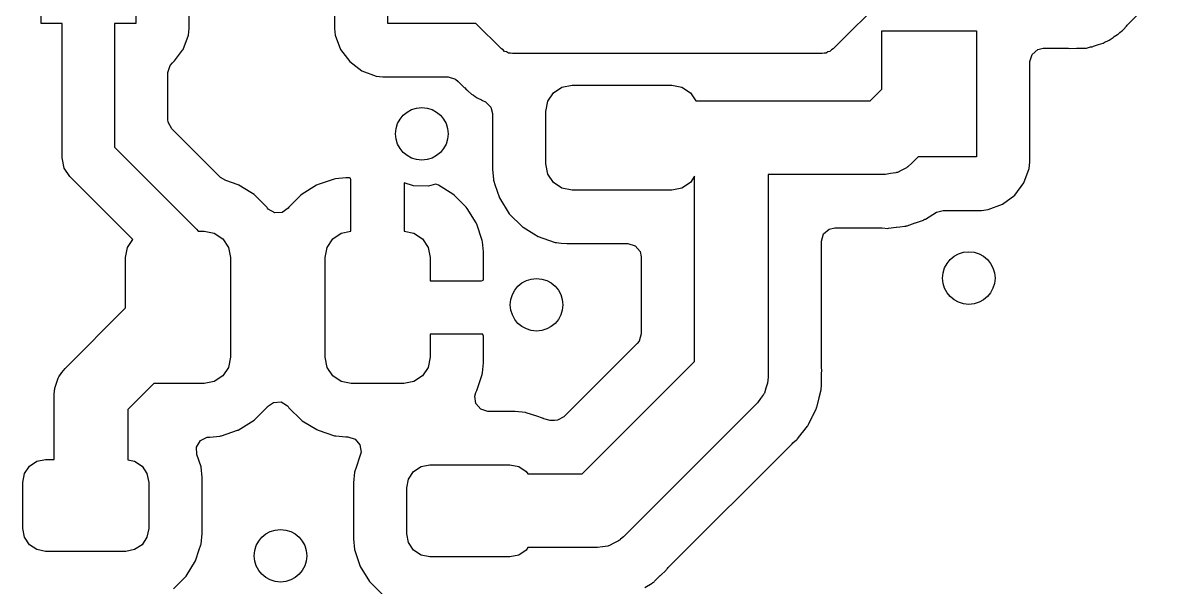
# Model space of a CAD drawing. Extents: x 108 to 192, y -153 to -46.
# Drawn here: x 111.01 to 121.82, y -107.72 to -102.35 of the extents above; entities that cross this region are included whole.
import ezdxf

# ---------------------------------------------------------------- set-up
doc = ezdxf.new("R2010")
doc.units = 0
doc.layers.add('BLACK', color=7, linetype='CONTINUOUS')

msp = doc.modelspace()

# ---------------------------------------------------------------- linework, layer by layer
at = {"layer": 'BLACK', "linetype": 'CONTINUOUS'}
for p, q in [((112.084, -101.152), (112.084, -102.352)), ((112.593, -102.401), (112.593, -101.104)), ((113.975, -101.104), (113.975, -102.401)), ((114.484, -102.352), (114.484, -101.152)), ((111.184, -102.352), (111.184, -101.415)), ((119.239, -102.08), (118.724, -102.595)), ((121.523, -102.37), (121.819, -102.073)), ((111.383, -102.352), (111.184, -102.352)), ((111.383, -103.632), (111.383, -102.352)), ((112.084, -102.352), (111.883, -102.352)), ((111.883, -102.352), (111.883, -103.528)), ((115.322, -102.352), (114.484, -102.352)), ((115.565, -102.595), (115.322, -102.352)), ((121.485, -102.414), (121.515, -102.378)), ((121.515, -102.378), (121.523, -102.37)), ((112.535, -102.599), (112.586, -102.463)), ((112.586, -102.463), (112.593, -102.401)), ((113.975, -102.401), (113.982, -102.463)), ((113.982, -102.463), (114.033, -102.599)), ((119.188, -102.977), (119.188, -102.422)), ((119.188, -102.422), (120.088, -102.422)), ((120.088, -102.422), (120.088, -103.622)), ((121.351, -102.512), (121.388, -102.485)), ((121.388, -102.485), (121.398, -102.478)), ((121.398, -102.478), (121.431, -102.459)), ((121.431, -102.459), (121.438, -102.455)), ((121.431, -102.459), (121.431, -102.459)), ((121.438, -102.455), (121.453, -102.439)), ((121.453, -102.439), (121.468, -102.427)), ((121.468, -102.427), (121.479, -102.419)), ((121.479, -102.419), (121.485, -102.414)), ((115.582, -102.605), (115.565, -102.595)), ((118.724, -102.595), (118.707, -102.605)), ((120.671, -102.6), (120.723, -102.589)), ((120.723, -102.589), (120.949, -102.589)), ((120.949, -102.589), (120.961, -102.589)), ((120.961, -102.589), (120.961, -102.589)), ((120.961, -102.589), (120.969, -102.591)), ((120.969, -102.591), (121.039, -102.589)), ((121.039, -102.589), (121.043, -102.589)), ((121.043, -102.589), (121.072, -102.589)), ((121.072, -102.589), (121.077, -102.588)), ((121.077, -102.588), (121.089, -102.587)), ((121.089, -102.587), (121.135, -102.586)), ((121.135, -102.586), (121.155, -102.58)), ((121.155, -102.58), (121.175, -102.576)), ((121.175, -102.576), (121.182, -102.575)), ((121.182, -102.575), (121.188, -102.574)), ((121.188, -102.574), (121.196, -102.573)), ((121.188, -102.574), (121.188, -102.574)), ((121.196, -102.573), (121.203, -102.57)), ((121.203, -102.57), (121.239, -102.556)), ((121.203, -102.57), (121.203, -102.57)), ((121.239, -102.556), (121.25, -102.552)), ((121.25, -102.552), (121.295, -102.539)), ((121.295, -102.539), (121.313, -102.528)), ((121.313, -102.528), (121.331, -102.52)), ((121.331, -102.52), (121.351, -102.512)), ((112.453, -102.708), (112.529, -102.606)), ((112.529, -102.606), (112.535, -102.599)), ((114.033, -102.599), (114.121, -102.716)), ((115.596, -102.619), (115.582, -102.605)), ((115.615, -102.624), (115.596, -102.619)), ((115.632, -102.634), (115.615, -102.624)), ((115.652, -102.634), (115.632, -102.634)), ((115.671, -102.639), (115.652, -102.634)), ((118.618, -102.639), (115.671, -102.639)), ((118.637, -102.634), (118.618, -102.639)), ((118.657, -102.634), (118.637, -102.634)), ((118.674, -102.624), (118.657, -102.634)), ((118.693, -102.619), (118.674, -102.624)), ((118.707, -102.605), (118.693, -102.619)), ((120.597, -102.715), (120.617, -102.647)), ((120.617, -102.647), (120.671, -102.6)), ((112.391, -102.82), (112.412, -102.752)), ((112.412, -102.752), (112.434, -102.728)), ((112.434, -102.727), (112.44, -102.721)), ((112.434, -102.728), (112.434, -102.727)), ((112.44, -102.721), (112.447, -102.716)), ((112.447, -102.716), (112.453, -102.708)), ((112.453, -102.708), (112.453, -102.708)), ((114.121, -102.716), (114.237, -102.803)), ((114.237, -102.803), (114.374, -102.854)), ((120.597, -103.671), (120.597, -102.715)), ((112.391, -103.266), (112.391, -102.82)), ((114.374, -102.854), (114.436, -102.861)), ((114.436, -102.861), (115.059, -102.861)), ((115.059, -102.861), (115.127, -102.881)), ((115.127, -102.881), (115.155, -102.906)), ((115.155, -102.906), (115.159, -102.912)), ((115.159, -102.912), (115.165, -102.918)), ((115.165, -102.918), (115.165, -102.918)), ((115.165, -102.918), (115.211, -102.961)), ((115.211, -102.961), (115.214, -102.963)), ((115.214, -102.963), (115.234, -102.984)), ((115.234, -102.984), (115.238, -102.987)), ((115.238, -102.987), (115.247, -102.994)), ((115.247, -102.994), (115.28, -103.026)), ((115.28, -103.026), (115.287, -103.03)), ((116.007, -103.093), (116.061, -103.012)), ((116.061, -103.012), (116.142, -102.958)), ((116.142, -102.958), (116.238, -102.939)), ((116.238, -102.939), (117.188, -102.939)), ((117.188, -102.939), (117.284, -102.958)), ((117.284, -102.958), (117.365, -103.012)), ((117.365, -103.012), (117.416, -103.089)), ((119.077, -103.089), (119.188, -102.977)), ((115.287, -103.03), (115.287, -103.03)), ((115.287, -103.03), (115.299, -103.036)), ((115.299, -103.036), (115.316, -103.047)), ((115.316, -103.047), (115.326, -103.055)), ((115.326, -103.055), (115.333, -103.06)), ((115.333, -103.06), (115.34, -103.063)), ((115.34, -103.063), (115.34, -103.063)), ((115.34, -103.063), (115.375, -103.079)), ((115.375, -103.079), (115.386, -103.084)), ((115.386, -103.084), (115.414, -103.099)), ((115.414, -103.099), (115.464, -103.15)), ((115.988, -103.189), (116.007, -103.093)), ((117.416, -103.089), (119.077, -103.089)), ((115.464, -103.15), (115.48, -103.21)), ((115.48, -103.21), (115.48, -103.739)), ((115.988, -103.689), (115.988, -103.189)), ((112.394, -103.292), (112.391, -103.266)), ((112.428, -103.355), (112.394, -103.292)), ((112.891, -103.817), (112.428, -103.355)), ((111.883, -103.528), (112.663, -104.309)), ((111.402, -103.728), (111.383, -103.632)), ((119.533, -103.622), (119.469, -103.686)), ((120.088, -103.622), (119.533, -103.622)), ((120.59, -103.733), (120.597, -103.671)), ((111.456, -103.809), (111.402, -103.728)), ((115.48, -103.739), (115.48, -103.743)), ((115.48, -103.743), (115.48, -103.743)), ((115.48, -103.743), (115.489, -103.835)), ((116.007, -103.785), (115.988, -103.689)), ((116.061, -103.866), (116.007, -103.785)), ((119.27, -103.781), (119.222, -103.789)), ((119.319, -103.775), (119.27, -103.781)), ((119.327, -103.771), (119.319, -103.775)), ((119.335, -103.77), (119.327, -103.771)), ((119.379, -103.747), (119.335, -103.77)), ((119.423, -103.725), (119.379, -103.747)), ((119.432, -103.718), (119.423, -103.725)), ((119.436, -103.716), (119.432, -103.718)), ((119.442, -103.709), (119.436, -103.716)), ((119.469, -103.686), (119.442, -103.709)), ((120.539, -103.869), (120.59, -103.733)), ((112.056, -104.408), (111.456, -103.809)), ((112.941, -103.848), (112.891, -103.817)), ((113.059, -103.887), (112.941, -103.848)), ((113.065, -103.891), (113.059, -103.887)), ((113.18, -103.962), (113.065, -103.891)), ((113.065, -103.891), (113.065, -103.891)), ((113.806, -103.892), (113.669, -103.977)), ((113.82, -103.886), (113.806, -103.892)), ((113.974, -103.835), (113.82, -103.886)), ((113.987, -103.832), (113.974, -103.835)), ((114.083, -103.822), (113.987, -103.832)), ((114.089, -103.821), (114.083, -103.822)), ((114.119, -103.821), (114.089, -103.821)), ((114.127, -103.823), (114.119, -103.821)), ((114.128, -103.824), (114.127, -103.823)), ((114.132, -103.84), (114.128, -103.824)), ((114.132, -104.33), (114.132, -103.84)), ((114.728, -103.897), (114.64, -103.87)), ((114.64, -103.87), (114.64, -104.33)), ((114.938, -103.881), (114.87, -103.9)), ((114.952, -103.885), (114.938, -103.881)), ((114.965, -103.892), (114.952, -103.885)), ((115.103, -103.977), (114.965, -103.892)), ((115.489, -103.835), (115.49, -103.845)), ((115.49, -103.845), (115.493, -103.852)), ((115.493, -103.852), (115.493, -103.852)), ((115.493, -103.852), (115.504, -103.886)), ((115.504, -103.886), (115.546, -104.013)), ((116.142, -103.92), (116.061, -103.866)), ((117.365, -103.866), (117.284, -103.92)), ((117.404, -103.806), (117.365, -103.866)), ((117.404, -105.57), (117.404, -103.806)), ((119.222, -103.789), (118.104, -103.789)), ((118.104, -103.789), (118.104, -105.715)), ((120.452, -103.986), (120.539, -103.869)), ((113.21, -103.98), (113.18, -103.962)), ((113.335, -104.105), (113.21, -103.98)), ((113.657, -103.986), (113.543, -104.101)), ((113.669, -103.977), (113.657, -103.986)), ((114.87, -103.9), (114.728, -103.897)), ((115.115, -103.986), (115.103, -103.977)), ((115.229, -104.1), (115.115, -103.986)), ((116.238, -103.939), (116.142, -103.92)), ((117.188, -103.939), (116.238, -103.939)), ((117.284, -103.92), (117.188, -103.939)), ((120.335, -104.073), (120.452, -103.986)), ((113.339, -104.111), (113.335, -104.105)), ((113.543, -104.101), (113.536, -104.11)), ((115.238, -104.112), (115.229, -104.1)), ((115.546, -104.013), (115.64, -104.163)), ((120.199, -104.124), (120.335, -104.073)), ((113.345, -104.119), (113.339, -104.111)), ((113.407, -104.154), (113.345, -104.119)), ((113.478, -104.151), (113.407, -104.154)), ((113.536, -104.11), (113.478, -104.151)), ((115.324, -104.249), (115.238, -104.112)), ((115.64, -104.163), (115.765, -104.288)), ((119.59, -104.219), (119.593, -104.218)), ((119.593, -104.218), (119.593, -104.218)), ((119.593, -104.218), (119.594, -104.218)), ((119.594, -104.218), (119.597, -104.216)), ((119.597, -104.216), (119.603, -104.214)), ((119.603, -104.214), (119.672, -104.17)), ((119.672, -104.17), (119.674, -104.169)), ((119.674, -104.169), (119.707, -104.149)), ((119.707, -104.149), (119.772, -104.131)), ((119.772, -104.131), (120.137, -104.131)), ((120.137, -104.131), (120.199, -104.124)), ((112.663, -104.309), (112.677, -104.329)), ((115.33, -104.263), (115.324, -104.249)), ((115.381, -104.417), (115.33, -104.263)), ((115.765, -104.288), (115.771, -104.292)), ((115.771, -104.292), (115.771, -104.292)), ((115.771, -104.292), (115.874, -104.355)), ((118.633, -104.355), (118.687, -104.309)), ((118.687, -104.309), (118.739, -104.297)), ((118.739, -104.297), (119.18, -104.297)), ((119.18, -104.297), (119.191, -104.298)), ((119.191, -104.298), (119.243, -104.302)), ((119.243, -104.302), (119.25, -104.301)), ((119.25, -104.301), (119.323, -104.292)), ((119.25, -104.301), (119.25, -104.301)), ((119.323, -104.292), (119.326, -104.291)), ((119.326, -104.291), (119.359, -104.288)), ((119.359, -104.288), (119.407, -104.282)), ((119.407, -104.282), (119.414, -104.28)), ((119.414, -104.28), (119.417, -104.28)), ((119.417, -104.28), (119.417, -104.279)), ((119.417, -104.279), (119.418, -104.279)), ((119.418, -104.279), (119.421, -104.279)), ((119.421, -104.279), (119.428, -104.278)), ((119.428, -104.278), (119.504, -104.25)), ((119.504, -104.25), (119.507, -104.249)), ((119.507, -104.249), (119.526, -104.243)), ((119.526, -104.243), (119.584, -104.223)), ((119.584, -104.223), (119.59, -104.219)), ((112.005, -104.484), (112.056, -104.408)), ((112.677, -104.329), (112.736, -104.329)), ((112.736, -104.329), (112.832, -104.348)), ((112.832, -104.348), (112.913, -104.403)), ((112.913, -104.403), (112.967, -104.484)), ((113.905, -104.484), (113.96, -104.403)), ((113.96, -104.403), (114.041, -104.348)), ((114.041, -104.348), (114.132, -104.33)), ((114.64, -104.33), (114.732, -104.348)), ((114.732, -104.348), (114.813, -104.403)), ((114.813, -104.403), (114.867, -104.484)), ((115.384, -104.43), (115.381, -104.417)), ((115.394, -104.526), (115.384, -104.43)), ((115.874, -104.355), (115.915, -104.381)), ((115.915, -104.381), (115.961, -104.396)), ((115.961, -104.396), (116.077, -104.435)), ((118.613, -104.423), (118.633, -104.355)), ((118.613, -105.622), (118.613, -104.423)), ((111.986, -104.579), (112.005, -104.484)), ((112.967, -104.484), (112.986, -104.579)), ((113.886, -104.579), (113.905, -104.484)), ((114.867, -104.484), (114.886, -104.579)), ((115.394, -104.532), (115.394, -104.526)), ((115.394, -104.787), (115.394, -104.532)), ((116.077, -104.435), (116.077, -104.435)), ((116.077, -104.435), (116.083, -104.437)), ((116.083, -104.437), (116.09, -104.437)), ((116.09, -104.437), (116.09, -104.437)), ((116.09, -104.437), (116.133, -104.442)), ((116.133, -104.442), (116.188, -104.447)), ((116.188, -104.447), (116.77, -104.447)), ((116.77, -104.447), (116.838, -104.468)), ((116.838, -104.468), (116.885, -104.521)), ((116.885, -104.521), (116.896, -104.573)), ((111.986, -105.059), (111.986, -104.579)), ((112.986, -104.579), (112.986, -105.529)), ((113.886, -105.529), (113.886, -104.579)), ((114.886, -104.579), (114.886, -104.8)), ((116.896, -104.573), (116.896, -105.307)), ((114.886, -104.8), (115.376, -104.8)), ((115.376, -104.8), (115.392, -104.796)), ((115.392, -104.796), (115.393, -104.795)), ((115.393, -104.795), (115.394, -104.787)), ((111.411, -105.635), (111.986, -105.059)), ((115.381, -105.308), (114.886, -105.308)), ((114.886, -105.308), (114.886, -105.529)), ((115.389, -105.31), (115.381, -105.308)), ((115.39, -105.311), (115.389, -105.31)), ((115.394, -105.327), (115.39, -105.311)), ((115.394, -105.577), (115.394, -105.327)), ((116.859, -105.396), (116.161, -106.094)), ((116.876, -105.375), (116.859, -105.396)), ((116.896, -105.307), (116.876, -105.375)), ((112.986, -105.529), (112.967, -105.625)), ((113.905, -105.625), (113.886, -105.529)), ((114.886, -105.529), (114.867, -105.625)), ((115.384, -105.677), (115.394, -105.583)), ((115.394, -105.583), (115.394, -105.577)), ((116.335, -106.639), (117.404, -105.57)), ((118.614, -105.632), (118.613, -105.622)), ((111.33, -105.776), (111.344, -105.728)), ((111.344, -105.728), (111.349, -105.722)), ((111.349, -105.722), (111.352, -105.714)), ((111.352, -105.714), (111.382, -105.675)), ((111.382, -105.675), (111.411, -105.635)), ((112.913, -105.706), (112.832, -105.76)), ((112.967, -105.625), (112.913, -105.706)), ((113.96, -105.706), (113.905, -105.625)), ((114.041, -105.76), (113.96, -105.706)), ((114.813, -105.706), (114.732, -105.76)), ((114.867, -105.625), (114.813, -105.706)), ((115.33, -105.845), (115.382, -105.691)), ((115.382, -105.691), (115.384, -105.677)), ((118.104, -105.715), (118.101, -105.75)), ((118.614, -105.639), (118.613, -105.632)), ((118.613, -105.632), (118.614, -105.632)), ((118.613, -105.725), (118.614, -105.691)), ((118.613, -105.729), (118.613, -105.725)), ((118.613, -105.805), (118.613, -105.729)), ((118.615, -105.646), (118.614, -105.639)), ((118.614, -105.691), (118.615, -105.646)), ((111.311, -105.839), (111.313, -105.834)), ((111.311, -105.847), (111.311, -105.839)), ((111.313, -105.834), (111.314, -105.822)), ((111.314, -105.822), (111.33, -105.776)), ((112.256, -105.779), (112.008, -106.027)), ((112.736, -105.779), (112.256, -105.779)), ((112.832, -105.76), (112.736, -105.779)), ((114.136, -105.779), (114.041, -105.76)), ((114.636, -105.779), (114.136, -105.779)), ((114.732, -105.76), (114.636, -105.779)), ((118.083, -105.822), (118.069, -105.869)), ((118.099, -105.775), (118.083, -105.822)), ((118.1, -105.764), (118.099, -105.775)), ((118.102, -105.759), (118.1, -105.764)), ((118.101, -105.75), (118.102, -105.759)), ((118.59, -105.911), (118.608, -105.839)), ((118.608, -105.839), (118.61, -105.832)), ((118.608, -105.839), (118.608, -105.839)), ((118.61, -105.825), (118.611, -105.822)), ((118.61, -105.832), (118.61, -105.825)), ((118.611, -105.816), (118.613, -105.811)), ((118.611, -105.821), (118.611, -105.816)), ((118.611, -105.822), (118.611, -105.821)), ((118.613, -105.811), (118.613, -105.805)), ((111.308, -105.882), (111.311, -105.847)), ((111.308, -106.501), (111.308, -105.882)), ((115.311, -105.899), (115.322, -105.864)), ((115.321, -105.969), (115.311, -105.899)), ((115.322, -105.864), (115.33, -105.845)), ((118.031, -105.922), (118.002, -105.962)), ((118.061, -105.883), (118.031, -105.922)), ((118.064, -105.876), (118.061, -105.883)), ((118.069, -105.869), (118.064, -105.876)), ((118.572, -105.993), (118.59, -105.914)), ((118.59, -105.914), (118.59, -105.911)), ((112.008, -106.027), (112.008, -106.505)), ((113.211, -106.128), (113.336, -106.003)), ((113.336, -106.003), (113.339, -105.998)), ((113.339, -105.998), (113.396, -105.958)), ((113.396, -105.958), (113.467, -105.954)), ((113.467, -105.954), (113.528, -105.99)), ((113.528, -105.99), (113.535, -105.998)), ((113.535, -105.998), (113.543, -106.009)), ((113.543, -106.009), (113.658, -106.123)), ((115.368, -106.023), (115.321, -105.969)), ((115.436, -106.043), (115.368, -106.023)), ((115.695, -106.043), (115.436, -106.043)), ((115.795, -106.053), (115.695, -106.043)), ((115.801, -106.056), (115.795, -106.053)), ((118.002, -105.962), (116.728, -107.237)), ((118.529, -106.086), (118.562, -106.019)), ((118.562, -106.019), (118.565, -106.013)), ((118.565, -106.013), (118.566, -106.006)), ((118.566, -106.006), (118.568, -106.003)), ((118.568, -106.002), (118.569, -105.999)), ((118.568, -106.003), (118.568, -106.002)), ((118.568, -106.003), (118.568, -106.003)), ((118.569, -105.999), (118.572, -105.993)), ((113.06, -106.221), (113.211, -106.128)), ((113.658, -106.123), (113.67, -106.132)), ((113.67, -106.132), (113.808, -106.217)), ((115.901, -106.089), (115.801, -106.056)), ((115.801, -106.056), (115.801, -106.056)), ((115.956, -106.107), (115.901, -106.089)), ((115.964, -106.112), (115.956, -106.107)), ((115.966, -106.112), (115.964, -106.112)), ((115.969, -106.114), (115.966, -106.112)), ((116.03, -106.131), (115.969, -106.113)), ((115.969, -106.113), (115.969, -106.114)), ((116.072, -106.131), (116.03, -106.131)), ((116.099, -106.128), (116.072, -106.131)), ((116.161, -106.094), (116.099, -106.128)), ((118.489, -106.168), (118.493, -106.162)), ((118.493, -106.162), (118.527, -106.089)), ((118.527, -106.089), (118.529, -106.086)), ((112.899, -106.275), (113.053, -106.223)), ((113.053, -106.223), (113.06, -106.221)), ((113.808, -106.217), (113.821, -106.223)), ((113.821, -106.223), (113.975, -106.275)), ((118.384, -106.305), (118.429, -106.246)), ((118.429, -106.246), (118.431, -106.243)), ((118.431, -106.243), (118.478, -106.185)), ((118.478, -106.185), (118.482, -106.18)), ((118.478, -106.185), (118.478, -106.185)), ((118.482, -106.18), (118.485, -106.174)), ((118.485, -106.174), (118.487, -106.171)), ((118.487, -106.17), (118.489, -106.168)), ((118.487, -106.171), (118.487, -106.17)), ((118.487, -106.171), (118.487, -106.171)), ((112.664, -106.383), (112.7, -106.322)), ((112.7, -106.322), (112.764, -106.29)), ((112.764, -106.29), (112.78, -106.288)), ((112.78, -106.288), (112.78, -106.288)), ((112.78, -106.288), (112.784, -106.288)), ((112.784, -106.288), (112.787, -106.288)), ((112.787, -106.288), (112.79, -106.288)), ((112.79, -106.288), (112.886, -106.278)), ((112.79, -106.288), (112.79, -106.288)), ((112.886, -106.278), (112.893, -106.277)), ((112.886, -106.278), (112.886, -106.278)), ((112.893, -106.277), (112.899, -106.275)), ((112.899, -106.275), (112.899, -106.275)), ((113.975, -106.275), (113.988, -106.277)), ((113.988, -106.277), (114.083, -106.287)), ((114.083, -106.287), (114.089, -106.287)), ((114.089, -106.287), (114.104, -106.287)), ((114.104, -106.287), (114.173, -106.307)), ((114.173, -106.307), (114.219, -106.361)), ((114.219, -106.361), (114.229, -106.431)), ((117.153, -107.53), (118.332, -106.351)), ((118.332, -106.351), (118.34, -106.344)), ((118.34, -106.344), (118.375, -106.315)), ((118.375, -106.315), (118.38, -106.31)), ((118.38, -106.31), (118.384, -106.305)), ((112.667, -106.454), (112.664, -106.383)), ((112.706, -106.57), (112.667, -106.454)), ((114.218, -106.468), (114.182, -106.577)), ((114.22, -106.461), (114.218, -106.468)), ((114.218, -106.468), (114.218, -106.468)), ((114.229, -106.431), (114.22, -106.461)), ((114.22, -106.461), (114.22, -106.461)), ((111.024, -106.636), (111.072, -106.565)), ((111.072, -106.565), (111.143, -106.517)), ((111.143, -106.517), (111.226, -106.501)), ((111.226, -106.501), (111.308, -106.501)), ((112.008, -106.505), (112.073, -106.517)), ((112.073, -106.517), (112.144, -106.565)), ((112.144, -106.565), (112.191, -106.636)), ((112.716, -106.671), (112.706, -106.57)), ((114.182, -106.577), (114.167, -106.622)), ((114.729, -106.616), (114.8, -106.568)), ((114.8, -106.568), (114.884, -106.552)), ((114.884, -106.552), (115.646, -106.552)), ((115.646, -106.552), (115.73, -106.568)), ((115.73, -106.568), (115.801, -106.616)), ((111.008, -106.72), (111.024, -106.636)), ((112.191, -106.636), (112.208, -106.72)), ((112.716, -107.205), (112.716, -106.671)), ((114.167, -106.622), (114.157, -106.722)), ((114.665, -106.77), (114.682, -106.687)), ((114.682, -106.687), (114.729, -106.616)), ((115.801, -106.616), (115.817, -106.639)), ((115.817, -106.639), (116.335, -106.639)), ((111.008, -107.157), (111.008, -106.72)), ((112.208, -106.72), (112.208, -107.157)), ((114.157, -106.722), (114.157, -107.256)), ((114.665, -107.208), (114.665, -106.77)), ((111.024, -107.241), (111.008, -107.157)), ((111.072, -107.312), (111.024, -107.241)), ((112.191, -107.241), (112.144, -107.312)), ((112.208, -107.157), (112.191, -107.241)), ((112.706, -107.306), (112.716, -107.205)), ((114.682, -107.292), (114.665, -107.208)), ((116.728, -107.237), (116.7, -107.26)), ((111.143, -107.359), (111.072, -107.312)), ((112.144, -107.312), (112.073, -107.359)), ((112.689, -107.358), (112.704, -107.312)), ((112.704, -107.312), (112.706, -107.306)), ((112.704, -107.312), (112.704, -107.312)), ((114.157, -107.256), (114.167, -107.358)), ((114.729, -107.363), (114.682, -107.292)), ((115.817, -107.339), (115.801, -107.363)), ((116.48, -107.339), (115.817, -107.339)), ((116.529, -107.331), (116.48, -107.339)), ((116.578, -107.325), (116.529, -107.331)), ((116.585, -107.322), (116.578, -107.325)), ((116.593, -107.32), (116.585, -107.322)), ((116.637, -107.297), (116.593, -107.32)), ((116.681, -107.275), (116.637, -107.297)), ((116.69, -107.268), (116.681, -107.275)), ((116.695, -107.266), (116.69, -107.268)), ((116.7, -107.26), (116.695, -107.266)), ((111.226, -107.376), (111.143, -107.359)), ((111.989, -107.376), (111.226, -107.376)), ((112.073, -107.359), (111.989, -107.376)), ((112.652, -107.466), (112.689, -107.358)), ((114.167, -107.358), (114.221, -107.518)), ((114.8, -107.41), (114.729, -107.363)), ((114.884, -107.427), (114.8, -107.41)), ((115.646, -107.427), (114.884, -107.427)), ((115.73, -107.41), (115.646, -107.427)), ((115.801, -107.363), (115.73, -107.41)), ((112.563, -107.611), (112.652, -107.466)), ((114.221, -107.518), (114.31, -107.663)), ((117.08, -107.604), (117.133, -107.553)), ((117.133, -107.553), (117.138, -107.549)), ((117.133, -107.553), (117.133, -107.553)), ((117.138, -107.549), (117.142, -107.543)), ((117.142, -107.543), (117.146, -107.538)), ((117.146, -107.538), (117.153, -107.53)), ((117.146, -107.538), (117.146, -107.538)), ((112.444, -107.731), (112.563, -107.611)), ((114.31, -107.663), (114.43, -107.782)), ((116.932, -107.719), (117.002, -107.677)), ((117.002, -107.677), (117.007, -107.672)), ((117.007, -107.672), (117.01, -107.67)), ((117.01, -107.67), (117.011, -107.67)), ((117.011, -107.67), (117.015, -107.667)), ((117.015, -107.667), (117.019, -107.664)), ((117.019, -107.664), (117.023, -107.66)), ((117.023, -107.66), (117.077, -107.606)), ((117.077, -107.606), (117.08, -107.604))]:
    msp.add_line(p, q, dxfattribs=at)
at = {"layer": 'BLACK'}
for centre in [(114.808, -103.403), (120.015, -104.775), (115.9, -105.029), (113.462, -107.417)]:
    msp.add_circle(centre, 0.25, dxfattribs=at)

doc.saveas('drawing.dxf')
